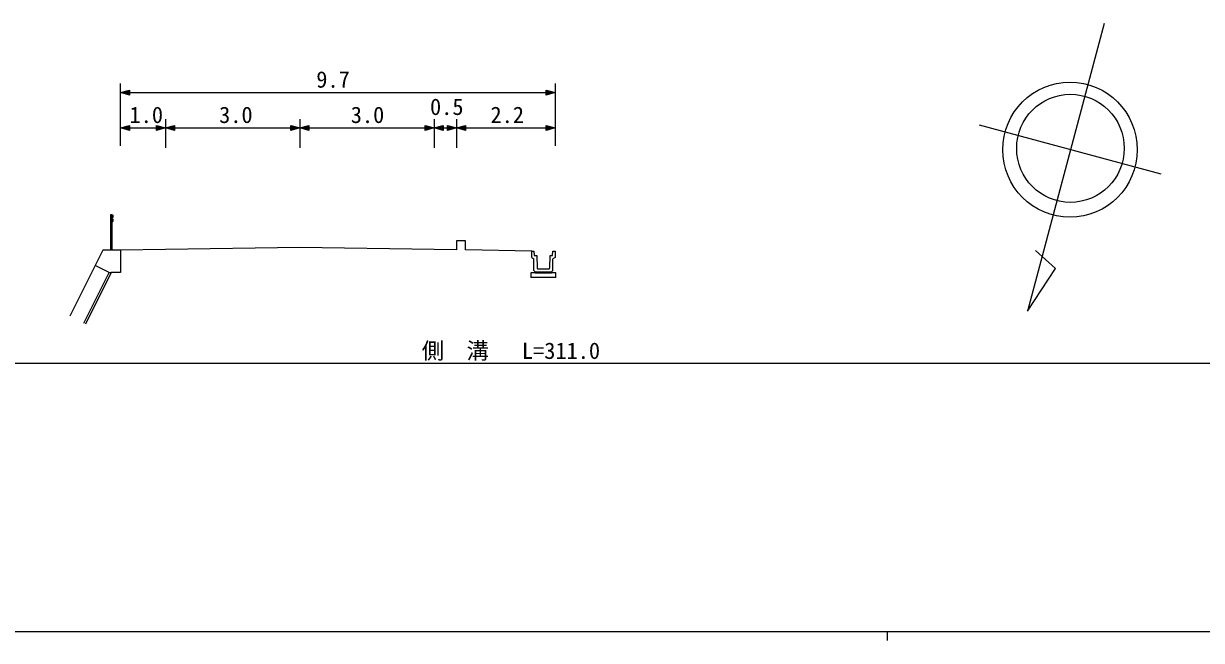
# Model space of a CAD drawing. Units: millimetres, scale not verified, with parts at other scales. Extents: x 40000 to 680000, y 20000 to 380000.
# Drawn here: x 171574 to 303084, y 204000 to 272895 of the extents above; entities that cross this region are included whole.
import ezdxf
from ezdxf.enums import TextEntityAlignment as Align

# ---------------------------------------------------------------- set-up
doc = ezdxf.new("R2010")
doc.units = ezdxf.units.MM
doc.header["$LTSCALE"] = 1000
for name, color, linetype, lineweight in [('M-BGD', 7, 'Continuous', 13), ('M-BMK-SRVR', 3, 'Continuous', 13), ('M-STR-HTXT', 7, 'Continuous', 13), ('M-TTL-BAND', 7, 'Continuous', 13)]:
    doc.layers.add(name, color=color, linetype=linetype, lineweight=lineweight)
doc.styles.add('ＭＳ ゴシック', font='')
doc.styles.get('ＭＳ ゴシック').set_extended_font_data('MS Gothic')

msp = doc.modelspace()

# ---------------------------------------------------------------- linework, layer by layer
at = {"layer": 'M-BGD'}
for p, q in [((181325, 247584), (181325, 251584)), ((181325, 251584), (181425, 251584)), ((181425, 251584), (181425, 247584)), ((181425, 251584), (181533, 251494)), ((181533, 251224), (181425, 251134)), ((181533, 251494), (181533, 251224)), ((181425, 251134), (181533, 251044)), ((181533, 250774), (181425, 250684)), ((181533, 251044), (181533, 250774)), ((220913, 248622), (219913, 248622)), ((219913, 248622), (219913, 247622)), ((220913, 247622), (220913, 248622)), ((180413, 247584), (179553, 245865)), ((182413, 247584), (180413, 247584)), ((187413, 247659), (182413, 247584)), ((182413, 247584), (182413, 245084)), ((202413, 247884), (187413, 247659)), ((217413, 247659), (202413, 247884)), ((219913, 247622), (217413, 247659)), ((228313, 247474), (220913, 247622)), ((228313, 247474), (228563, 247474)), ((228313, 246774), (228313, 247474)), ((228563, 247474), (228588, 246999)), ((230638, 246999), (230663, 247474)), ((230663, 247474), (230913, 247474)), ((230913, 247474), (230913, 246774)), ((228313, 246774), (228563, 246629)), ((228563, 245299), (228563, 246629)), ((228588, 246999), (228863, 246999)), ((228863, 246999), (228909, 245598)), ((230316, 245598), (230363, 246999)), ((230363, 246999), (230638, 246999)), ((230913, 246774), (230663, 246629)), ((230663, 245299), (230663, 246629)), ((179553, 245865), (176724, 240207)), ((178290, 239436), (181114, 245084)), ((181364, 245084), (178491, 239337)), ((181114, 245084), (179553, 245865)), ((181114, 245084), (181364, 245084)), ((182413, 245084), (181364, 245084)), ((228713, 245049), (228213, 245049)), ((228213, 245049), (228213, 244549)), ((228563, 245299), (228713, 245149)), ((228713, 245149), (230513, 245149)), ((228713, 245149), (228713, 245049)), ((228713, 245049), (230513, 245049)), ((229013, 245499), (230213, 245499)), ((230513, 245149), (230663, 245299)), ((230513, 245049), (230513, 245149)), ((231013, 245049), (230513, 245049)), ((231013, 244549), (231013, 245049)), ((231013, 244549), (228213, 244549))]:
    msp.add_line(p, q, dxfattribs=at)
for centre, start, end in [((229009, 245598), 180, 271.90915), ((230216, 245598), 268.09085, 0)]:
    msp.add_arc(centre, 100, start, end, dxfattribs=at)
at = {"layer": 'M-BMK-SRVR'}
for p, q in [((292205, 272895), (283656, 240782)), ((298594, 256062), (278309, 261532)), ((286790, 245534), (284548, 247541)), ((283656, 240782), (286790, 245534))]:
    msp.add_line(p, q, dxfattribs=at)
for centre, major_axis in [((288411, 258808), (0, 7549)), ((288460, 258959), (0, 6039))]:
    msp.add_ellipse(centre, major_axis=major_axis, ratio=0.993543, dxfattribs=at)
at = {"layer": 'M-STR-HTXT'}
for p, q in [((182413, 259247), (182413, 266184)), ((230913, 266184), (230913, 259247)), ((182413, 265184), (183413, 265464)), ((182413, 265184), (230913, 265184)), ((183413, 264904), (182413, 265184)), ((182693, 265184), (183373, 265384)), ((183373, 264984), (182693, 265184)), ((182853, 265184), (183333, 265304)), ((183333, 265064), (182853, 265184)), ((183093, 265184), (183293, 265224)), ((183293, 265144), (183093, 265184)), ((183293, 265224), (183293, 265144)), ((183333, 265304), (183333, 265064)), ((183373, 265384), (183373, 264984)), ((183413, 265464), (183413, 264904)), ((229913, 264904), (229913, 265464)), ((229913, 265464), (230913, 265184)), ((230913, 265184), (229913, 264904)), ((229953, 264984), (229953, 265384)), ((229953, 265384), (230633, 265184)), ((230633, 265184), (229953, 264984)), ((229993, 265064), (229993, 265304)), ((229993, 265304), (230473, 265184)), ((230473, 265184), (229993, 265064)), ((230033, 265144), (230033, 265224)), ((230033, 265224), (230233, 265184)), ((230233, 265184), (230033, 265144)), ((187413, 262235), (187413, 259019)), ((202413, 262235), (202413, 259019)), ((217413, 262235), (217413, 259019)), ((219913, 262235), (219913, 259019)), ((182413, 261235), (183413, 261515)), ((182413, 261235), (187413, 261235)), ((183413, 260955), (182413, 261235)), ((182693, 261235), (183373, 261435)), ((183373, 261035), (182693, 261235)), ((182853, 261235), (183333, 261355)), ((183333, 261115), (182853, 261235)), ((183093, 261235), (183293, 261275)), ((183293, 261195), (183093, 261235)), ((183293, 261275), (183293, 261195)), ((183333, 261355), (183333, 261115)), ((183373, 261435), (183373, 261035)), ((183413, 261515), (183413, 260955)), ((186413, 260955), (186413, 261515)), ((186413, 261515), (187413, 261235)), ((187413, 261235), (186413, 260955)), ((186453, 261035), (186453, 261435)), ((186453, 261435), (187133, 261235)), ((187133, 261235), (186453, 261035)), ((186493, 261115), (186493, 261355)), ((186493, 261355), (186973, 261235)), ((186973, 261235), (186493, 261115)), ((186533, 261195), (186533, 261275)), ((186533, 261275), (186733, 261235)), ((186733, 261235), (186533, 261195)), ((187413, 261235), (188413, 261515)), ((187413, 261235), (202413, 261235)), ((188413, 260955), (187413, 261235)), ((187693, 261235), (188373, 261435)), ((188373, 261035), (187693, 261235)), ((187853, 261235), (188333, 261355)), ((188333, 261115), (187853, 261235)), ((188093, 261235), (188293, 261275)), ((188293, 261195), (188093, 261235)), ((188293, 261275), (188293, 261195)), ((188333, 261355), (188333, 261115)), ((188373, 261435), (188373, 261035)), ((188413, 261515), (188413, 260955)), ((201413, 260955), (201413, 261515)), ((201413, 261515), (202413, 261235)), ((202413, 261235), (201413, 260955)), ((201453, 261035), (201453, 261435)), ((201453, 261435), (202133, 261235)), ((202133, 261235), (201453, 261035)), ((201493, 261115), (201493, 261355)), ((201493, 261355), (201973, 261235)), ((201973, 261235), (201493, 261115)), ((201533, 261195), (201533, 261275)), ((201533, 261275), (201733, 261235)), ((201733, 261235), (201533, 261195)), ((202413, 261235), (203413, 261515)), ((202413, 261235), (217413, 261235)), ((203413, 260955), (202413, 261235)), ((202693, 261235), (203373, 261435)), ((203373, 261035), (202693, 261235)), ((202853, 261235), (203333, 261355)), ((203333, 261115), (202853, 261235)), ((203093, 261235), (203293, 261275)), ((203293, 261195), (203093, 261235)), ((203293, 261275), (203293, 261195)), ((203333, 261355), (203333, 261115)), ((203373, 261435), (203373, 261035)), ((203413, 261515), (203413, 260955)), ((216413, 260955), (216413, 261515)), ((216413, 261515), (217413, 261235)), ((217413, 261235), (216413, 260955)), ((216453, 261035), (216453, 261435)), ((216453, 261435), (217133, 261235)), ((217133, 261235), (216453, 261035)), ((216493, 261115), (216493, 261355)), ((216493, 261355), (216973, 261235)), ((216973, 261235), (216493, 261115)), ((216533, 261195), (216533, 261275)), ((216533, 261275), (216733, 261235)), ((216733, 261235), (216533, 261195)), ((217413, 261235), (218413, 261515)), ((217413, 261235), (219913, 261235)), ((218413, 260955), (217413, 261235)), ((217693, 261235), (218373, 261435)), ((218373, 261035), (217693, 261235)), ((217853, 261235), (218333, 261355)), ((218333, 261115), (217853, 261235)), ((218093, 261235), (218293, 261275)), ((218293, 261195), (218093, 261235)), ((218293, 261275), (218293, 261195)), ((218333, 261355), (218333, 261115)), ((218373, 261435), (218373, 261035)), ((218413, 261515), (218413, 260955)), ((218913, 260955), (218913, 261515)), ((218913, 261515), (219913, 261235)), ((219913, 261235), (218913, 260955)), ((218953, 261035), (218953, 261435)), ((218953, 261435), (219633, 261235)), ((219633, 261235), (218953, 261035)), ((218993, 261115), (218993, 261355)), ((218993, 261355), (219473, 261235)), ((219473, 261235), (218993, 261115)), ((219033, 261195), (219033, 261275)), ((219033, 261275), (219233, 261235)), ((219233, 261235), (219033, 261195)), ((219913, 261235), (220913, 261515)), ((219913, 261235), (230913, 261235)), ((220913, 260955), (219913, 261235)), ((220193, 261235), (220873, 261435)), ((220873, 261035), (220193, 261235)), ((220353, 261235), (220833, 261355)), ((220833, 261115), (220353, 261235)), ((220593, 261235), (220793, 261275)), ((220793, 261195), (220593, 261235)), ((220793, 261275), (220793, 261195)), ((220833, 261355), (220833, 261115)), ((220873, 261435), (220873, 261035)), ((220913, 261515), (220913, 260955)), ((229913, 260955), (229913, 261515)), ((229913, 261515), (230913, 261235)), ((230913, 261235), (229913, 260955)), ((229953, 261035), (229953, 261435)), ((229953, 261435), (230633, 261235)), ((230633, 261235), (229953, 261035)), ((229993, 261115), (229993, 261355)), ((229993, 261355), (230473, 261235)), ((230473, 261235), (229993, 261115)), ((230033, 261195), (230033, 261275)), ((230033, 261275), (230233, 261235)), ((230233, 261235), (230033, 261195)), ((89803, 234950), (366607, 234950))]:
    msp.add_line(p, q, dxfattribs=at)
at = {"layer": 'M-TTL-BAND'}
for p, q in [((40000, 205000), (579000, 205000)), ((268000, 205000), (268000, 204000))]:
    msp.add_line(p, q, dxfattribs=at)

# ---------------------------------------------------------------- texts
at = {"layer": 'M-STR-HTXT', "style": 'ＭＳ ゴシック'}
for s, p in [('9.7', (204256, 265184)), ('0.5', (216956, 262135)), ('1.0', (183406, 261235)), ('3.0', (193406, 261235)), ('3.0', (208106, 261235)), ('2.2', (223706, 261235)), ('側\u3000溝', (216029, 234890)), ('L=311.0', (227214, 234890))]:
    msp.add_text(s, height=1833, dxfattribs=at).set_placement(p, align=Align.BOTTOM_LEFT)

doc.saveas('drawing.dxf')
